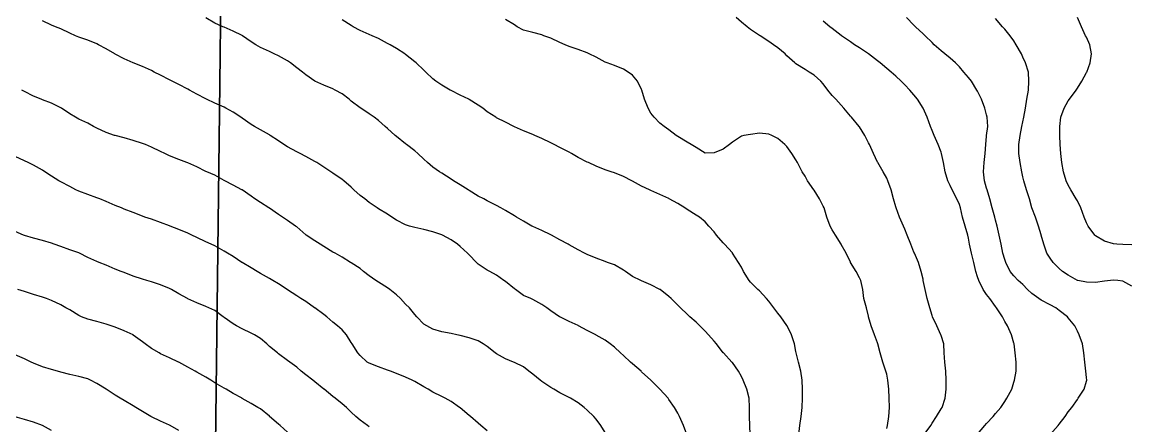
# Model space of a CAD drawing. Extents: x -729 to 771, y -779 to 721.
# Drawn here: x 368.8 to 770.9, y -35.5 to 111 of the extents above; entities that cross this region are included whole.
import ezdxf

# ---------------------------------------------------------------- set-up
doc = ezdxf.new("R2010")
doc.units = 0

msp = doc.modelspace()

# ---------------------------------------------------------------- linework, layer by layer
at = {"layer": 'CONTOURS'}
for points in [[(632.6241, -38.6646, 446.472), (632.499, -35.3751, 446.472), (632.3853, -32.0857, 446.472), (632.3164, -28.7962, 446.472), (632.1941, -25.5067, 446.472), (631.4248, -22.2172, 446.472), (630.0729, -18.9278, 446.472), (629.436, -17.6213, 446.472), (628.3599, -15.6383, 446.472), (626.1465, -12.5559, 446.472), (625.987, -12.3488, 446.472), (622.9504, -9.0593, 446.472), (622.857, -8.9615, 446.472), (620.3494, -5.7699, 446.472), (619.5676, -4.776, 446.472), (617.512, -2.4804, 446.472), (616.2781, -1.1288, 446.472), (614.3314, 0.8091, 446.472), (612.9886, 2.0705, 446.472), (610.7061, 4.0985, 446.472), (609.6991, 5.0917, 446.472), (607.3303, 7.388, 446.472), (606.4097, 8.34, 446.472), (603.8966, 10.6775, 446.472), (603.1202, 11.4477, 446.472), (599.9202, 13.967, 446.472), (599.8307, 14.0312, 446.472), (596.5412, 15.7342, 446.472), (593.2518, 17.0877, 446.472), (592.9149, 17.2564, 446.472), (589.9623, 18.7098, 446.472), (587.4252, 20.5459, 446.472), (586.6728, 21.0128, 446.472), (583.3833, 22.9482, 446.472), (580.926, 23.8354, 446.472), (580.0939, 24.1406, 446.472), (576.8044, 25.3535, 446.472), (573.5149, 26.6946, 446.472), (572.5941, 27.1249, 446.472), (570.2255, 28.4134, 446.472), (566.936, 30.2498, 446.472), (566.6311, 30.4143, 446.472), (563.6465, 31.9823, 446.472), (560.5591, 33.7038, 446.472), (560.357, 33.8117, 446.472), (557.0676, 35.4551, 446.472), (553.7781, 36.8155, 446.472), (553.4419, 36.9933, 446.472), (550.4886, 38.7755, 446.472), (547.9529, 40.2828, 446.472), (547.1991, 40.7501, 446.472), (543.9097, 42.6253, 446.472), (542.213, 43.5722, 446.472), (540.6202, 44.4655, 446.472), (537.3307, 46.1892, 446.472), (536.0689, 46.8617, 446.472), (534.0412, 47.88, 446.472), (530.7518, 49.9012, 446.472), (530.3793, 50.1512, 446.472), (527.4623, 51.9885, 446.472), (525.0841, 53.4407, 446.472), (524.1728, 54.0699, 446.472), (520.8833, 56.1869, 446.472), (520.0314, 56.7301, 446.472), (517.5939, 58.4247, 446.472), (515.713, 60.0196, 446.472), (514.3044, 61.2665, 446.472), (512.146, 63.3091, 446.472), (511.0149, 64.2723, 446.472), (508.0025, 66.5985, 446.472), (507.7255, 66.8123, 446.472), (504.436, 69.463, 446.472), (503.9324, 69.888, 446.472), (501.1465, 72.393, 446.472), (500.2791, 73.1775, 446.472), (497.857, 75.302, 446.472), (496.3016, 76.467, 446.472), (494.5676, 77.701, 446.472), (491.5036, 79.7564, 446.472), (491.2781, 79.8979, 446.472), (487.9886, 82.3125, 446.472), (487.2531, 83.0459, 446.472), (484.6991, 84.9765, 446.472), (482.1816, 86.3354, 446.472), (481.4097, 86.7638, 446.472), (478.1202, 88.0906, 446.472), (474.8661, 89.6249, 446.472), (474.8307, 89.6448, 446.472), (471.5412, 91.9374, 446.472), (470.3021, 92.9143, 446.472), (468.2518, 94.4744, 446.472), (466.0297, 96.2038, 446.472), (464.9623, 96.9733, 446.472), (461.6728, 98.8056, 446.472), (460.0674, 99.4933, 446.472), (458.3833, 100.3111, 446.472), (455.0939, 101.8144, 446.472), (453.464, 102.7828, 446.472), (451.8044, 103.8255, 446.472), (448.5997, 106.0722, 446.472), (448.5149, 106.1279, 446.472), (445.2255, 107.7442, 446.472), (441.936, 109.1409, 446.472), (441.4529, 109.3617, 446.472), (438.6465, 110.6519, 446.472), (435.357, 112.6305, 446.472)], [(695.6584, -38.6646, 416.472), (698.0238, -35.3751, 416.472), (698.5149, -34.5621, 416.472), (700.1385, -32.0857, 416.472), (701.8044, -29.3362, 416.472), (702.1144, -28.7962, 416.472), (703.3062, -25.5067, 416.472), (703.5669, -22.2172, 416.472), (703.6505, -18.9278, 416.472), (703.4543, -15.6383, 416.472), (703.1206, -12.3488, 416.472), (702.8399, -9.0593, 416.472), (702.7563, -5.7699, 416.472), (701.8044, -2.65, 416.472), (701.7377, -2.4804, 416.472), (700.2135, 0.8091, 416.472), (698.6749, 4.0985, 416.472), (698.5149, 4.5842, 416.472), (697.7026, 7.388, 416.472), (696.694, 10.6775, 416.472), (695.9499, 13.967, 416.472), (695.3229, 17.2564, 416.472), (695.2255, 17.6933, 416.472), (694.6044, 20.5459, 416.472), (693.5683, 23.8354, 416.472), (692.0902, 27.1249, 416.472), (691.936, 27.5015, 416.472), (690.7737, 30.4143, 416.472), (689.5258, 33.7038, 416.472), (688.6465, 35.9069, 416.472), (688.1958, 36.9933, 416.472), (686.6551, 40.2828, 416.472), (685.4543, 43.5722, 416.472), (685.357, 43.9302, 416.472), (684.5575, 46.8617, 416.472), (683.6367, 50.1512, 416.472), (682.495, 53.4407, 416.472), (682.0676, 54.3748, 416.472), (680.7611, 56.7301, 416.472), (678.8616, 60.0196, 416.472), (678.7781, 60.1903, 416.472), (677.305, 63.3091, 416.472), (675.777, 66.5985, 416.472), (675.4886, 67.1839, 416.472), (674.0909, 69.888, 416.472), (672.1991, 73.0409, 416.472), (672.1095, 73.1775, 416.472), (669.3225, 76.467, 416.472), (668.9097, 76.9314, 416.472), (666.5597, 79.7564, 416.472), (665.6202, 80.8633, 416.472), (663.586, 83.0459, 416.472), (662.3307, 84.4376, 416.472), (660.6853, 86.3354, 416.472), (659.0412, 88.6722, 416.472), (658.1545, 89.6249, 416.472), (655.7518, 91.717, 416.472), (653.9376, 92.9143, 416.472), (652.4623, 93.7695, 416.472), (649.1728, 95.8579, 416.472), (648.8149, 96.2038, 416.472), (645.8833, 98.8417, 416.472), (645.2381, 99.4933, 416.472), (642.5939, 101.6396, 416.472), (641.0731, 102.7828, 416.472), (639.3044, 103.9673, 416.472), (636.2227, 106.0722, 416.472), (636.0149, 106.2058, 416.472), (632.7255, 108.3858, 416.472), (631.5114, 109.3617, 416.472), (629.436, 111.0036, 416.472), (627.5624, 112.6512, 416.472)], [(741.332, -38.6646, 396.472), (744.1797, -35.3751, 396.472), (744.5676, -34.8747, 396.472), (746.6995, -32.0857, 396.472), (747.857, -30.4544, 396.472), (749.1549, -28.7962, 396.472), (751.1465, -25.9102, 396.472), (751.4542, -25.5067, 396.472), (753.6715, -22.2172, 396.472), (754.436, -19.3222, 396.472), (754.5312, -18.9278, 396.472), (754.436, -17.9411, 396.472), (754.215, -15.6383, 396.472), (753.8344, -12.3488, 396.472), (753.4864, -9.0593, 396.472), (753.0392, -5.7699, 396.472), (751.7705, -2.4804, 396.472), (751.1465, -1.1854, 396.472), (750.1922, 0.8091, 396.472), (747.857, 3.7084, 396.472), (747.5405, 4.0985, 396.472), (744.5676, 6.363, 396.472), (743.2924, 7.388, 396.472), (741.2781, 8.3949, 396.472), (737.9886, 10.126, 396.472), (737.1501, 10.6775, 396.472), (734.6991, 12.5241, 396.472), (733.1258, 13.967, 396.472), (731.4097, 15.7496, 396.472), (729.6856, 17.2564, 396.472), (728.1202, 18.9331, 396.472), (726.8631, 20.5459, 396.472), (725.1737, 23.8354, 396.472), (724.8307, 24.8402, 396.472), (724.153, 27.1249, 396.472), (723.4835, 30.4143, 396.472), (722.8726, 33.7038, 396.472), (722.148, 36.9933, 396.472), (721.5412, 39.1609, 396.472), (721.2504, 40.2828, 396.472), (720.2924, 43.5722, 396.472), (719.4146, 46.8617, 396.472), (718.4302, 50.1512, 396.472), (718.2518, 50.8082, 396.472), (717.5263, 53.4407, 396.472), (717.0909, 56.7301, 396.472), (717.3577, 60.0196, 396.472), (717.6935, 63.3091, 396.472), (717.9751, 66.5985, 396.472), (718.2518, 69.6276, 396.472), (718.2779, 69.888, 396.472), (718.6543, 73.1775, 396.472), (718.471, 76.467, 396.472), (718.2518, 77.3636, 396.472), (717.6009, 79.7564, 396.472), (716.3765, 83.0459, 396.472), (714.9623, 85.9634, 396.472), (714.7794, 86.3354, 396.472), (712.786, 89.6249, 396.472), (711.6728, 90.9186, 396.472), (710.0609, 92.9143, 396.472), (708.3833, 94.8343, 396.472), (706.9508, 96.2038, 396.472), (705.0939, 97.9583, 396.472), (703.0668, 99.4933, 396.472), (701.8044, 100.5535, 396.472), (699.2918, 102.7828, 396.472), (698.5149, 103.6118, 396.472), (695.9735, 106.0722, 396.472), (695.2255, 106.7981, 396.472), (692.4534, 109.3617, 396.472), (691.936, 109.9028, 396.472), (689.2391, 112.6512, 396.472)], [(770.8833, 30.2487, 376.472), (767.5939, 30.2657, 376.472), (765.4568, 30.4143, 376.472), (764.3044, 30.5239, 376.472), (761.0149, 31.5356, 376.472), (757.7255, 33.4495, 376.472), (757.4652, 33.7038, 376.472), (755.1202, 36.9933, 376.472), (754.436, 38.2115, 376.472), (753.5768, 40.2828, 376.472), (752.3844, 43.5722, 376.472), (751.1465, 46.1022, 376.472), (750.7557, 46.8617, 376.472), (748.759, 50.1512, 376.472), (747.857, 51.8148, 376.472), (747.1544, 53.4407, 376.472), (746.1163, 56.7301, 376.472), (745.5358, 60.0196, 376.472), (745.1294, 63.3091, 376.472), (744.8915, 66.5985, 376.472), (744.7882, 69.888, 376.472), (744.8175, 73.1775, 376.472), (745.2027, 76.467, 376.472), (746.3204, 79.7564, 376.472), (747.857, 82.4098, 376.472), (748.2653, 83.0459, 376.472), (750.6903, 86.3354, 376.472), (751.1465, 86.9946, 376.472), (752.7524, 89.6249, 376.472), (754.436, 92.7387, 376.472), (754.5262, 92.9143, 376.472), (755.8397, 96.2038, 376.472), (756.3113, 99.4933, 376.472), (755.7279, 102.7828, 376.472), (754.436, 105.5359, 376.472), (754.1314, 106.0722, 376.472), (752.6101, 109.3617, 376.472), (751.1465, 112.645, 376.472)], [(609.6066, -38.6646, 456.472), (608.4571, -35.3751, 456.472), (607.0278, -32.0857, 456.472), (606.4097, -30.9219, 456.472), (605.2233, -28.7962, 456.472), (603.1202, -25.9018, 456.472), (602.8208, -25.5067, 456.472), (599.8859, -22.2172, 456.472), (599.8307, -22.1589, 456.472), (596.5996, -18.9278, 456.472), (596.5412, -18.8728, 456.472), (593.2518, -15.8357, 456.472), (593.0376, -15.6383, 456.472), (589.9623, -13.0422, 456.472), (589.2159, -12.3488, 456.472), (586.6728, -10.0057, 456.472), (585.6184, -9.0593, 456.472), (583.3833, -6.9818, 456.472), (581.8585, -5.7699, 456.472), (580.0939, -4.4546, 456.472), (576.8044, -2.5289, 456.472), (576.7097, -2.4804, 456.472), (573.5149, -0.8865, 456.472), (570.3442, 0.8091, 456.472), (570.2255, 0.869, 456.472), (566.936, 2.4014, 456.472), (563.6465, 4.0344, 456.472), (563.5414, 4.0985, 456.472), (560.357, 6.2519, 456.472), (558.8497, 7.388, 456.472), (557.0676, 8.5728, 456.472), (553.7781, 10.3785, 456.472), (553.1054, 10.6775, 456.472), (550.4886, 11.8617, 456.472), (547.5646, 13.967, 456.472), (547.1991, 14.2268, 456.472), (543.9097, 16.8359, 456.472), (543.3406, 17.2564, 456.472), (540.6202, 19.1432, 456.472), (538.1955, 20.5459, 456.472), (537.3307, 21.0571, 456.472), (534.0412, 23.2107, 456.472), (533.3712, 23.8354, 456.472), (530.7518, 26.5387, 456.472), (530.1883, 27.1249, 456.472), (527.4623, 29.6352, 456.472), (526.4835, 30.4143, 456.472), (524.1728, 31.9888, 456.472), (521.0749, 33.7038, 456.472), (520.8833, 33.806, 456.472), (517.5939, 34.9229, 456.472), (514.3044, 35.7497, 456.472), (511.0149, 36.4506, 456.472), (509.0858, 36.9933, 456.472), (507.7255, 37.4528, 456.472), (504.436, 39.1951, 456.472), (502.7417, 40.2828, 456.472), (501.1465, 41.2762, 456.472), (497.857, 43.213, 456.472), (497.3607, 43.5722, 456.472), (494.5676, 45.5115, 456.472), (492.8961, 46.8617, 456.472), (491.2781, 48.1327, 456.472), (488.9628, 50.1512, 456.472), (487.9886, 51.0664, 456.472), (485.2823, 53.4407, 456.472), (484.6991, 53.9072, 456.472), (481.4097, 56.2228, 456.472), (480.6714, 56.7301, 456.472), (478.1202, 58.4267, 456.472), (475.5266, 60.0196, 456.472), (474.8307, 60.4273, 456.472), (471.5412, 62.2111, 456.472), (469.4579, 63.3091, 456.472), (468.2518, 63.939, 456.472), (464.9623, 65.8166, 456.472), (463.6084, 66.5985, 456.472), (461.6728, 67.9721, 456.472), (458.6852, 69.888, 456.472), (458.3833, 70.0935, 456.472), (455.0939, 71.9479, 456.472), (453.0204, 73.1775, 456.472), (451.8044, 73.9223, 456.472), (448.5149, 76.1507, 456.472), (448.0403, 76.467, 456.472), (445.2255, 78.2849, 456.472), (442.5221, 79.7564, 456.472), (441.936, 80.1086, 456.472), (438.6465, 81.5668, 456.472), (435.6054, 83.0459, 456.472), (435.357, 83.1701, 456.472), (432.0676, 84.9265, 456.472), (429.361, 86.3354, 456.472), (428.7781, 86.6534, 456.472), (425.4886, 88.4296, 456.472), (423.0766, 89.6249, 456.472), (422.1991, 90.0503, 456.472), (418.9097, 91.7297, 456.472), (416.5909, 92.9143, 456.472), (415.6202, 93.4278, 456.472), (412.3307, 94.8802, 456.472), (409.0414, 96.2038, 456.472), (409.0412, 96.2039, 456.472), (405.7518, 97.7402, 456.472), (402.4623, 99.4219, 456.472), (402.3285, 99.4933, 456.472), (399.1728, 101.266, 456.472), (396.4746, 102.7828, 456.472), (395.8833, 103.0929, 456.472), (392.5939, 104.4302, 456.472), (389.3044, 105.5842, 456.472), (388.0943, 106.0722, 456.472), (386.0149, 107.0096, 456.472), (382.7255, 108.5263, 456.472), (380.8299, 109.3617, 456.472), (379.436, 109.958, 456.472), (376.1465, 111.4357, 456.472)], [(650.246, -38.6646, 436.472), (650.6162, -35.3751, 436.472), (651.0091, -32.0857, 436.472), (651.3707, -28.7962, 436.472), (651.5838, -25.5067, 436.472), (651.5044, -22.2172, 436.472), (651.426, -18.9278, 436.472), (650.9172, -15.6383, 436.472), (650.1027, -12.3488, 436.472), (649.2558, -9.0593, 436.472), (649.1728, -8.5544, 436.472), (648.5949, -5.7699, 436.472), (647.506, -2.4804, 436.472), (645.9459, 0.8091, 436.472), (645.8833, 0.9048, 436.472), (643.6825, 4.0985, 436.472), (642.5939, 5.4037, 436.472), (641.1346, 7.388, 436.472), (639.3044, 9.7003, 436.472), (638.5579, 10.6775, 436.472), (636.0149, 13.4612, 436.472), (635.3899, 13.967, 436.472), (632.7255, 16.6702, 436.472), (632.2261, 17.2564, 436.472), (630.2237, 20.5459, 436.472), (629.436, 22.0627, 436.472), (628.3886, 23.8354, 436.472), (626.2414, 27.1249, 436.472), (626.1465, 27.2434, 436.472), (623.2624, 30.4143, 436.472), (622.857, 30.8951, 436.472), (620.3532, 33.7038, 436.472), (619.5676, 34.8794, 436.472), (617.5582, 36.9933, 436.472), (616.2781, 38.5486, 436.472), (614.2467, 40.2828, 436.472), (612.9886, 41.0096, 436.472), (609.6991, 43.0547, 436.472), (608.8986, 43.5722, 436.472), (606.4097, 45.1801, 436.472), (603.279, 46.8617, 436.472), (603.1202, 46.956, 436.472), (599.8307, 48.5212, 436.472), (596.5412, 49.9406, 436.472), (596.0798, 50.1512, 436.472), (593.2518, 51.5441, 436.472), (589.9623, 53.3135, 436.472), (589.7345, 53.4407, 436.472), (586.6728, 55.0193, 436.472), (583.3833, 56.3271, 436.472), (582.1733, 56.7301, 436.472), (580.0939, 57.4505, 436.472), (576.8044, 58.7313, 436.472), (573.9759, 60.0196, 436.472), (573.5149, 60.2444, 436.472), (570.2255, 61.9436, 436.472), (567.8635, 63.3091, 436.472), (566.936, 63.856, 436.472), (563.6465, 65.5438, 436.472), (561.5945, 66.5985, 436.472), (560.357, 67.2372, 436.472), (557.0676, 68.8049, 436.472), (554.5469, 69.888, 436.472), (553.7781, 70.2052, 436.472), (550.4886, 71.5655, 436.472), (547.1991, 73.0357, 436.472), (546.8854, 73.1775, 436.472), (543.9097, 74.6512, 436.472), (540.6202, 76.3371, 436.472), (540.4044, 76.467, 436.472), (537.3307, 78.4854, 436.472), (535.6669, 79.7564, 436.472), (534.0412, 80.9151, 436.472), (530.7518, 82.9545, 436.472), (530.5776, 83.0459, 436.472), (527.4623, 84.4769, 436.472), (524.1728, 86.1474, 436.472), (523.8089, 86.3354, 436.472), (520.8833, 88.0823, 436.472), (518.6222, 89.6249, 436.472), (517.5939, 90.396, 436.472), (515.0014, 92.9143, 436.472), (514.3044, 93.5867, 436.472), (511.5225, 96.2038, 436.472), (511.0149, 96.6371, 436.472), (507.7255, 99.2913, 436.472), (507.4303, 99.4933, 436.472), (504.436, 101.466, 436.472), (502.1203, 102.7828, 436.472), (501.1465, 103.2786, 436.472), (497.857, 105.0968, 436.472), (495.574, 106.0722, 436.472), (494.5676, 106.4689, 436.472), (491.2781, 107.92, 436.472), (488.745, 109.3617, 436.472), (487.9886, 109.7898, 436.472), (484.6991, 111.8869, 436.472)], [(682.0676, -36.4431, 426.472), (682.3785, -35.3751, 426.472), (682.8822, -32.0857, 426.472), (683.0204, -28.7962, 426.472), (682.9273, -25.5067, 426.472), (682.8901, -22.2172, 426.472), (682.5061, -18.9278, 426.472), (682.0676, -16.7864, 426.472), (681.7547, -15.6383, 426.472), (680.67, -12.3488, 426.472), (679.6671, -9.0593, 426.472), (678.9063, -5.7699, 426.472), (678.7781, -5.4103, 426.472), (677.6472, -2.4804, 426.472), (676.4909, 0.8091, 426.472), (675.5212, 4.0985, 426.472), (675.4886, 4.2563, 426.472), (674.717, 7.388, 426.472), (673.8065, 10.6775, 426.472), (673.4173, 13.967, 426.472), (672.6295, 17.2564, 426.472), (672.1991, 18.1782, 426.472), (671.031, 20.5459, 426.472), (668.9604, 23.8354, 426.472), (668.9097, 23.9536, 426.472), (667.3609, 27.1249, 426.472), (665.6202, 30.2967, 426.472), (665.5482, 30.4143, 426.472), (663.4743, 33.7038, 426.472), (662.3307, 35.5925, 426.472), (661.5417, 36.9933, 426.472), (660.3358, 40.2828, 426.472), (659.3439, 43.5722, 426.472), (659.0412, 44.2251, 426.472), (657.7085, 46.8617, 426.472), (655.7518, 50.0094, 426.472), (655.6561, 50.1512, 426.472), (653.3698, 53.4407, 426.472), (652.4623, 55.0605, 426.472), (651.4567, 56.7301, 426.472), (649.7139, 60.0196, 426.472), (649.1728, 61.0803, 426.472), (647.651, 63.3091, 426.472), (645.8833, 65.8234, 426.472), (645.0858, 66.5985, 426.472), (642.5939, 68.8131, 426.472), (640.4174, 69.888, 426.472), (639.3044, 70.3676, 426.472), (636.0149, 70.6895, 426.472), (632.7255, 70.2464, 426.472), (630.2568, 69.888, 426.472), (629.436, 69.6248, 426.472), (626.1465, 67.4779, 426.472), (625.1245, 66.5985, 426.472), (622.857, 64.8946, 426.472), (619.5676, 63.6352, 426.472), (616.2781, 63.4883, 426.472), (612.9886, 65.4881, 426.472), (611.2153, 66.5985, 426.472), (609.6991, 67.4913, 426.472), (606.4097, 69.4897, 426.472), (605.7249, 69.888, 426.472), (603.1202, 71.9493, 426.472), (601.4609, 73.1775, 426.472), (599.8307, 74.3331, 426.472), (597.8395, 76.467, 426.472), (596.5412, 77.9893, 426.472), (595.6108, 79.7564, 426.472), (594.3433, 83.0459, 426.472), (593.3526, 86.3354, 426.472), (593.2518, 86.6044, 426.472), (591.7479, 89.6249, 426.472), (589.9623, 91.8022, 426.472), (588.3528, 92.9143, 426.472), (586.6728, 93.9579, 426.472), (583.3833, 95.2244, 426.472), (580.745, 96.2038, 426.472), (580.0939, 96.4389, 426.472), (576.8044, 98.2437, 426.472), (574.2429, 99.4933, 426.472), (573.5149, 99.8454, 426.472), (570.2255, 101.0865, 426.472), (566.936, 102.1174, 426.472), (565.4972, 102.7828, 426.472), (563.6465, 103.6841, 426.472), (560.357, 105.194, 426.472), (557.8347, 106.0722, 426.472), (557.0676, 106.3482, 426.472), (553.7781, 107.2498, 426.472), (550.4886, 108.1047, 426.472), (548.1757, 109.3617, 426.472), (547.1991, 110.0204, 426.472), (543.9097, 112.0205, 426.472)], [(714.9623, -38.4963, 406.472), (717.5685, -35.3751, 406.472), (718.2518, -34.5889, 406.472), (720.6473, -32.0857, 406.472), (721.5412, -31.0112, 406.472), (723.4711, -28.7962, 406.472), (724.8307, -26.6955, 406.472), (725.5974, -25.5067, 406.472), (727.415, -22.2172, 406.472), (728.1202, -19.6717, 406.472), (728.3334, -18.9278, 406.472), (728.982, -15.6383, 406.472), (729.036, -12.3488, 406.472), (728.6442, -9.0593, 406.472), (728.1924, -5.7699, 406.472), (728.1202, -5.5241, 406.472), (727.2448, -2.4804, 406.472), (725.7853, 0.8091, 406.472), (724.8307, 2.4024, 406.472), (724.0208, 4.0985, 406.472), (721.9024, 7.388, 406.472), (721.5412, 7.8054, 406.472), (719.4113, 10.6775, 406.472), (718.2518, 12.2127, 406.472), (717.0238, 13.967, 406.472), (715.3997, 17.2564, 406.472), (714.9623, 18.6308, 406.472), (714.3639, 20.5459, 406.472), (713.6003, 23.8354, 406.472), (712.7455, 27.1249, 406.472), (712.1146, 30.4143, 406.472), (711.6728, 32.6713, 406.472), (711.4166, 33.7038, 406.472), (710.4605, 36.9933, 406.472), (709.4832, 40.2828, 406.472), (708.8566, 43.5722, 406.472), (708.3833, 44.7992, 406.472), (707.4166, 46.8617, 406.472), (705.7653, 50.1512, 406.472), (705.0939, 51.7119, 406.472), (704.2386, 53.4407, 406.472), (703.2757, 56.7301, 406.472), (702.7018, 60.0196, 406.472), (701.9555, 63.3091, 406.472), (701.8044, 63.7786, 406.472), (700.7631, 66.5985, 406.472), (699.3127, 69.888, 406.472), (698.5149, 71.7315, 406.472), (697.9347, 73.1775, 406.472), (696.7287, 76.467, 406.472), (695.2607, 79.7564, 406.472), (695.2255, 79.8206, 406.472), (693.1669, 83.0459, 406.472), (691.936, 84.6084, 406.472), (690.4804, 86.3354, 406.472), (688.6465, 88.2141, 406.472), (687.2815, 89.6249, 406.472), (685.357, 91.4011, 406.472), (683.6694, 92.9143, 406.472), (682.0676, 94.2355, 406.472), (679.7264, 96.2038, 406.472), (678.7781, 96.9116, 406.472), (675.5055, 99.4933, 406.472), (675.4886, 99.5051, 406.472), (672.1991, 101.6777, 406.472), (670.3885, 102.7828, 406.472), (668.9097, 103.8375, 406.472), (665.6855, 106.0722, 406.472), (665.6202, 106.1225, 406.472), (662.3307, 108.6729, 406.472), (661.4366, 109.3617, 406.472), (659.0412, 111.3686, 406.472)], [(770.8833, 15.1934, 386.472), (767.5939, 17.0243, 386.472), (765.8702, 17.2564, 386.472), (764.3044, 17.3752, 386.472), (763.1788, 17.2564, 386.472), (761.0149, 16.9879, 386.472), (757.7255, 16.5827, 386.472), (754.436, 16.5978, 386.472), (751.34, 17.2564, 386.472), (751.1465, 17.3036, 386.472), (747.857, 19.1605, 386.472), (745.7672, 20.5459, 386.472), (744.5676, 21.5688, 386.472), (742.3687, 23.8354, 386.472), (741.2781, 25.3706, 386.472), (740.1434, 27.1249, 386.472), (738.9805, 30.4143, 386.472), (738.0329, 33.7038, 386.472), (737.9886, 33.8497, 386.472), (737.0963, 36.9933, 386.472), (735.9623, 40.2828, 386.472), (734.6991, 43.5677, 386.472), (734.6973, 43.5722, 386.472), (733.8071, 46.8617, 386.472), (732.7635, 50.1512, 386.472), (731.7569, 53.4407, 386.472), (731.4097, 54.9143, 386.472), (731.017, 56.7301, 386.472), (730.4145, 60.0196, 386.472), (729.9124, 63.3091, 386.472), (729.9365, 66.5985, 386.472), (730.3944, 69.888, 386.472), (731.0461, 73.1775, 386.472), (731.4097, 74.7725, 386.472), (731.7721, 76.467, 386.472), (732.3194, 79.7564, 386.472), (732.8684, 83.0459, 386.472), (733.3883, 86.3354, 386.472), (733.6117, 89.6249, 386.472), (733.4275, 92.9143, 386.472), (732.3913, 96.2038, 386.472), (731.4097, 98.2987, 386.472), (730.8663, 99.4933, 386.472), (728.9768, 102.7828, 386.472), (728.1202, 104.222, 386.472), (726.8112, 106.0722, 386.472), (724.8307, 108.498, 386.472), (724.0707, 109.3617, 386.472), (721.5412, 112.3331, 386.472)], [(580.0939, -37.8894, 466.472), (578.4955, -35.3751, 466.472), (576.8044, -33.0809, 466.472), (575.9683, -32.0857, 466.472), (573.5149, -29.7841, 466.472), (572.4592, -28.7962, 466.472), (570.2255, -27.1835, 466.472), (567.5246, -25.5067, 466.472), (566.936, -25.1939, 466.472), (563.6465, -23.4887, 466.472), (561.4139, -22.2172, 466.472), (560.357, -21.6165, 466.472), (557.0676, -19.3901, 466.472), (556.5083, -18.9278, 466.472), (553.7781, -16.7474, 466.472), (552.4029, -15.6383, 466.472), (550.4886, -14.1218, 466.472), (547.1991, -12.4879, 466.472), (546.7892, -12.3488, 466.472), (543.9097, -11.1745, 466.472), (540.6202, -9.4012, 466.472), (540.1211, -9.0593, 466.472), (537.3307, -6.7064, 466.472), (535.8853, -5.7699, 466.472), (534.0412, -4.6311, 466.472), (530.7518, -3.5062, 466.472), (527.4623, -2.7442, 466.472), (526.2918, -2.4804, 466.472), (524.1728, -1.9907, 466.472), (520.8833, -1.336, 466.472), (517.5939, -0.4557, 466.472), (515.3781, 0.8091, 466.472), (514.3044, 1.4263, 466.472), (511.788, 4.0985, 466.472), (511.0149, 4.8916, 466.472), (509.1164, 7.388, 466.472), (507.7255, 8.6371, 466.472), (505.8439, 10.6775, 466.472), (504.436, 12.0213, 466.472), (501.9688, 13.967, 466.472), (501.1465, 14.5438, 466.472), (497.857, 16.6568, 466.472), (496.9435, 17.2564, 466.472), (494.5676, 18.9736, 466.472), (492.5047, 20.5459, 466.472), (491.2781, 21.5568, 466.472), (487.9886, 23.7219, 466.472), (487.7867, 23.8354, 466.472), (484.6991, 25.6833, 466.472), (482.1916, 27.1249, 466.472), (481.4097, 27.5904, 466.472), (478.1202, 29.5826, 466.472), (476.743, 30.4143, 466.472), (474.8307, 31.6607, 466.472), (471.7104, 33.7038, 466.472), (471.5412, 33.82, 466.472), (468.2518, 36.7009, 466.472), (467.8653, 36.9933, 466.472), (464.9623, 38.9901, 466.472), (463.087, 40.2828, 466.472), (461.6728, 41.238, 466.472), (458.3833, 43.4447, 466.472), (458.1752, 43.5722, 466.472), (455.0939, 45.546, 466.472), (453.1341, 46.8617, 466.472), (451.8044, 47.8232, 466.472), (448.5149, 50.094, 466.472), (448.418, 50.1512, 466.472), (445.2255, 51.8695, 466.472), (442.2272, 53.4407, 466.472), (441.936, 53.594, 466.472), (438.6465, 55.4698, 466.472), (435.6708, 56.7301, 466.472), (435.357, 56.8622, 466.472), (432.0676, 58.5086, 466.472), (428.7781, 59.8954, 466.472), (428.4432, 60.0196, 466.472), (425.4886, 61.1603, 466.472), (422.1991, 62.5302, 466.472), (420.4978, 63.3091, 466.472), (418.9097, 64.0949, 466.472), (415.6202, 65.6199, 466.472), (413.4132, 66.5985, 466.472), (412.3307, 67.0275, 466.472), (409.0412, 68.0705, 466.472), (405.7518, 69.0059, 466.472), (402.4623, 69.8193, 466.472), (402.2419, 69.888, 466.472), (399.1728, 70.9247, 466.472), (395.8833, 72.4765, 466.472), (394.6009, 73.1775, 466.472), (392.5939, 74.3054, 466.472), (389.3044, 75.8015, 466.472), (388.1158, 76.467, 466.472), (386.0149, 77.7262, 466.472), (383.0175, 79.7564, 466.472), (382.7255, 79.9441, 466.472), (379.436, 81.6375, 466.472), (376.1465, 82.8746, 466.472), (375.6875, 83.0459, 466.472), (372.857, 84.1318, 466.472), (369.5676, 85.8488, 466.472), (368.677, 86.3354, 466.472)], [(537.3307, -37.2865, 476.472), (535.0054, -35.3751, 476.472), (534.0412, -34.5697, 476.472), (531.2264, -32.0857, 476.472), (530.7518, -31.6886, 476.472), (527.4623, -28.9439, 476.472), (527.2686, -28.7962, 476.472), (524.1728, -26.6983, 476.472), (522.114, -25.5067, 476.472), (520.8833, -24.8896, 476.472), (517.5939, -23.2171, 476.472), (515.9057, -22.2172, 476.472), (514.3044, -21.3629, 476.472), (511.0149, -19.4615, 476.472), (510.046, -18.9278, 476.472), (507.7255, -17.892, 476.472), (504.436, -16.4968, 476.472), (502.2005, -15.6383, 476.472), (501.1465, -15.2383, 476.472), (497.857, -14.0674, 476.472), (494.5676, -12.7523, 476.472), (493.7655, -12.3488, 476.472), (491.2781, -10.0289, 476.472), (490.4412, -9.0593, 476.472), (488.3177, -5.7699, 476.472), (487.9886, -5.1997, 476.472), (486.3314, -2.4804, 476.472), (484.6991, -0.6282, 476.472), (483.0674, 0.8091, 476.472), (481.4097, 2.1132, 476.472), (479.1979, 4.0985, 476.472), (478.1202, 4.9477, 476.472), (474.8307, 7.3169, 476.472), (474.7302, 7.388, 476.472), (471.5412, 9.6079, 476.472), (469.8133, 10.6775, 476.472), (468.2518, 11.6913, 476.472), (464.9623, 13.8874, 476.472), (464.8458, 13.967, 476.472), (461.6728, 15.992, 476.472), (459.6631, 17.2564, 476.472), (458.3833, 17.998, 476.472), (455.0939, 19.8488, 476.472), (453.887, 20.5459, 476.472), (451.8044, 21.8087, 476.472), (448.5149, 23.7532, 476.472), (448.3753, 23.8354, 476.472), (445.2255, 25.9055, 476.472), (443.2198, 27.1249, 476.472), (441.936, 27.9268, 476.472), (438.6465, 29.7964, 476.472), (437.3076, 30.4143, 476.472), (435.357, 31.3409, 476.472), (432.0676, 32.8479, 476.472), (430.2632, 33.7038, 476.472), (428.7781, 34.3952, 476.472), (425.4886, 35.7747, 476.472), (422.3554, 36.9933, 476.472), (422.1991, 37.0514, 476.472), (418.9097, 38.3061, 476.472), (415.6202, 39.4501, 476.472), (413.2739, 40.2828, 476.472), (412.3307, 40.6258, 476.472), (409.0412, 41.932, 476.472), (405.7518, 43.1713, 476.472), (404.7382, 43.5722, 476.472), (402.4623, 44.4949, 476.472), (399.1728, 45.9283, 476.472), (396.8982, 46.8617, 476.472), (395.8833, 47.2559, 476.472), (392.5939, 48.4068, 476.472), (389.3044, 49.6626, 476.472), (388.2676, 50.1512, 476.472), (386.0149, 51.3319, 476.472), (382.7255, 53.0558, 476.472), (382.0444, 53.4407, 476.472), (379.436, 55.1344, 476.472), (376.999, 56.7301, 476.472), (376.1465, 57.2823, 476.472), (372.857, 59.063, 476.472), (370.9959, 60.0196, 476.472), (369.5676, 60.7296, 476.472), (366.2781, 62.2174, 476.472)], [(494.5676, -35.8367, 486.472), (493.8659, -35.3751, 486.472), (491.2781, -33.4932, 486.472), (489.6472, -32.0857, 486.472), (487.9886, -30.5793, 486.472), (486.2684, -28.7962, 486.472), (484.6991, -27.5447, 486.472), (482.245, -25.5067, 486.472), (481.4097, -24.886, 486.472), (478.1703, -22.2172, 486.472), (478.1202, -22.1756, 486.472), (474.8307, -19.5063, 486.472), (474.1211, -18.9278, 486.472), (471.5412, -16.9616, 486.472), (469.8671, -15.6383, 486.472), (468.2518, -14.2162, 486.472), (465.7644, -12.3488, 486.472), (464.9623, -11.7414, 486.472), (461.6728, -9.3838, 486.472), (461.2555, -9.0593, 486.472), (458.3833, -6.6429, 486.472), (457.4612, -5.7699, 486.472), (455.0939, -3.7674, 486.472), (452.9227, -2.4804, 486.472), (451.8044, -1.8592, 486.472), (448.5149, -0.2834, 486.472), (446.3881, 0.8091, 486.472), (445.2255, 1.4644, 486.472), (441.936, 3.8196, 486.472), (441.5827, 4.0985, 486.472), (438.6465, 6.3145, 486.472), (436.397, 7.388, 486.472), (435.357, 7.8587, 486.472), (432.0676, 9.1713, 486.472), (428.7781, 10.6033, 486.472), (428.6413, 10.6775, 486.472), (425.4886, 12.4063, 486.472), (422.9247, 13.967, 486.472), (422.1991, 14.3889, 486.472), (418.9097, 15.6764, 486.472), (415.6202, 16.7257, 486.472), (413.9766, 17.2564, 486.472), (412.3307, 17.7354, 486.472), (409.0412, 18.8688, 486.472), (405.7518, 20.1078, 486.472), (404.6177, 20.5459, 486.472), (402.4623, 21.4047, 486.472), (399.1728, 22.7855, 486.472), (396.6761, 23.8354, 486.472), (395.8833, 24.1845, 486.472), (392.5939, 25.6126, 486.472), (389.5629, 27.1249, 486.472), (389.3044, 27.247, 486.472), (386.0149, 28.391, 486.472), (382.7255, 29.5974, 486.472), (380.4157, 30.4143, 486.472), (379.436, 30.7647, 486.472), (376.1465, 31.8104, 486.472), (372.857, 32.5983, 486.472), (369.5676, 33.602, 486.472), (369.2786, 33.7038, 486.472), (366.2781, 35.0158, 486.472)], [(464.9623, -37.781, 496.472), (462.2106, -35.3751, 496.472), (461.6728, -34.9034, 496.472), (458.4544, -32.0857, 496.472), (458.3833, -32.0307, 496.472), (455.0939, -29.3161, 496.472), (454.205, -28.7962, 496.472), (451.8044, -27.3643, 496.472), (448.5149, -25.5515, 496.472), (448.4354, -25.5067, 496.472), (445.2255, -23.7093, 496.472), (442.7037, -22.2172, 496.472), (441.936, -21.7709, 496.472), (438.6465, -19.8287, 496.472), (437.1205, -18.9278, 496.472), (435.357, -17.8879, 496.472), (432.0676, -16.0299, 496.472), (431.4044, -15.6383, 496.472), (428.7781, -14.1653, 496.472), (425.4886, -12.3807, 496.472), (425.4193, -12.3488, 496.472), (422.1991, -10.8009, 496.472), (418.9097, -9.3112, 496.472), (418.4316, -9.0593, 496.472), (415.6202, -7.4405, 496.472), (413.3261, -5.7699, 496.472), (412.3307, -5.0312, 496.472), (409.0412, -2.5392, 496.472), (408.94, -2.4804, 496.472), (405.7518, -1.0215, 496.472), (402.4623, 0.3038, 496.472), (400.9647, 0.8091, 496.472), (399.1728, 1.4405, 496.472), (395.8833, 2.3705, 496.472), (392.5939, 3.2019, 496.472), (390.3141, 4.0985, 496.472), (389.3044, 4.572, 496.472), (386.0149, 6.5498, 496.472), (384.6257, 7.388, 496.472), (382.7255, 8.429, 496.472), (379.436, 9.9937, 496.472), (377.6414, 10.6775, 496.472), (376.1465, 11.1519, 496.472), (372.857, 12.174, 496.472), (369.5676, 13.2269, 496.472), (367.2279, 13.967, 496.472)], [(425.4886, -37.17, 506.472), (422.3425, -35.3751, 506.472), (422.1991, -35.3004, 506.472), (418.9097, -33.8313, 506.472), (415.6202, -32.1838, 506.472), (415.4508, -32.0857, 506.472), (412.3307, -30.3063, 506.472), (410.0137, -28.7962, 506.472), (409.0412, -28.2131, 506.472), (405.7518, -26.3479, 506.472), (404.2599, -25.5067, 506.472), (402.4623, -24.4011, 506.472), (399.216, -22.2172, 506.472), (399.1728, -22.1874, 506.472), (395.8833, -20.0778, 506.472), (393.5578, -18.9278, 506.472), (392.5939, -18.4659, 506.472), (389.3044, -17.6203, 506.472), (386.0149, -16.9167, 506.472), (382.7255, -16.0091, 506.472), (381.5588, -15.6383, 506.472), (379.436, -15.0363, 506.472), (376.1465, -14.128, 506.472), (372.857, -12.714, 506.472), (372.014, -12.3488, 506.472), (369.5676, -11.2376, 506.472), (366.2781, -9.6874, 506.472)], [(379.436, -37.1882, 516.472), (376.1465, -35.3915, 516.472), (376.1047, -35.3751, 516.472), (372.857, -34.2121, 516.472), (369.5676, -33.149, 516.472), (366.2781, -32.2599, 516.472)]]:
    msp.add_polyline3d(points, dxfattribs=at)
at = {"layer": 'PARCELS'}
for points in [[(443.7164, 334.9813, 388.8843), (441.2043, 154.4185, 431.992), (440.7419, 121.1638, 441.7505), (440.3559, 88.5738, 453.1305), (433.5435, -486.4852, 491.4064), (388.8977, -480.7023, 507.2759), (356.7177, -476.5346, 517.7943), (324.8154, -472.4002, 526.4974), (108.8107, -444.4197, 451.9422), (-390.4601, -379.7509, 270.9095), (-390.0732, 54.7049, 154.9027), (-383.8169, 64.031, 155.5624), (-389.9981, 138.5055, 130.9682), (-389.7234, 448.0735, 166.4293), (443.7164, 334.9813, 388.8843)], [(433.5435, -486.4852, 491.4064), (440.3559, 88.5738, 453.1305), (440.7419, 121.1638, 441.7505), (620.6181, 170.6075, 401.9386), (695.5406, 175.9144, 382.6677)]]:
    msp.add_polyline3d(points, dxfattribs=at)

doc.saveas('drawing.dxf')
